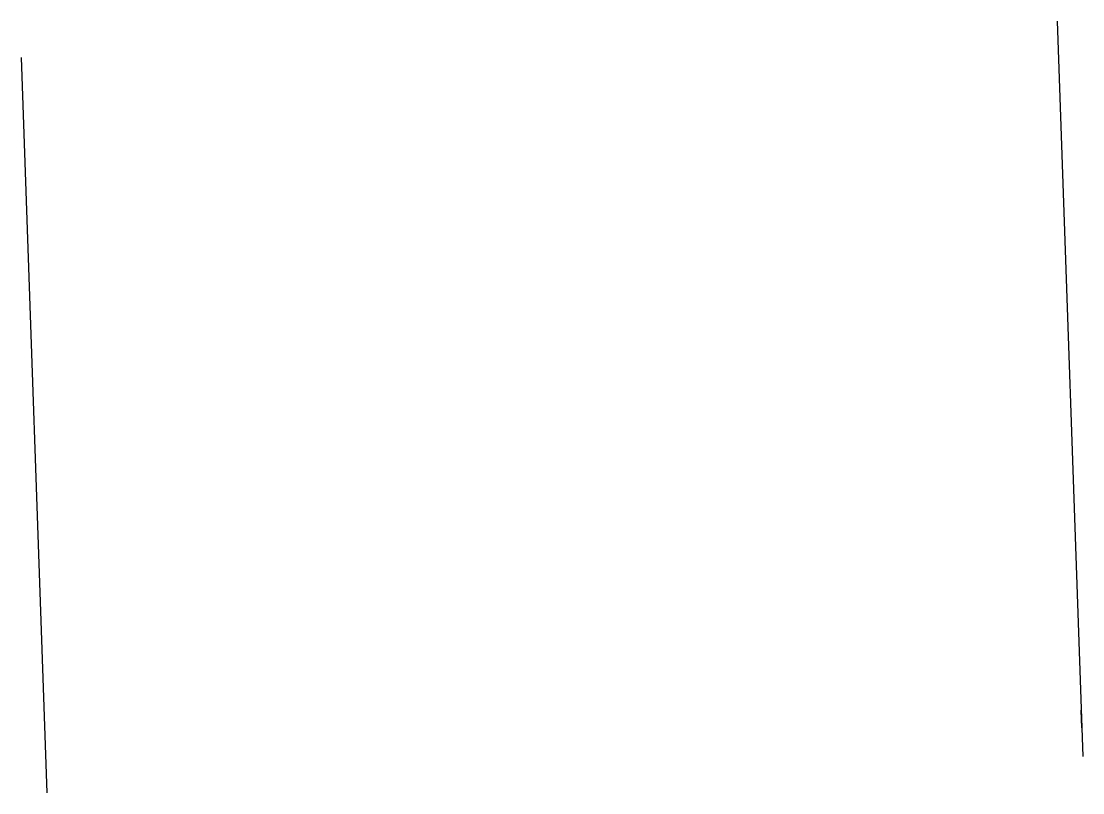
# Model space of a CAD drawing. Extents: x 313 to 857, y 1647 to 2042.
import ezdxf

# ---------------------------------------------------------------- set-up
doc = ezdxf.new("R2010")
doc.units = 0

msp = doc.modelspace()

# ---------------------------------------------------------------- linework, layer by layer
for p, q in [((844, 2042.34), (857.17, 1665.43)), ((312.83, 2023.79), (325.99, 1646.88)), ((856.65, 1680.18), (856.34, 1689.22))]:
    msp.add_line(p, q)

doc.saveas('drawing.dxf')
